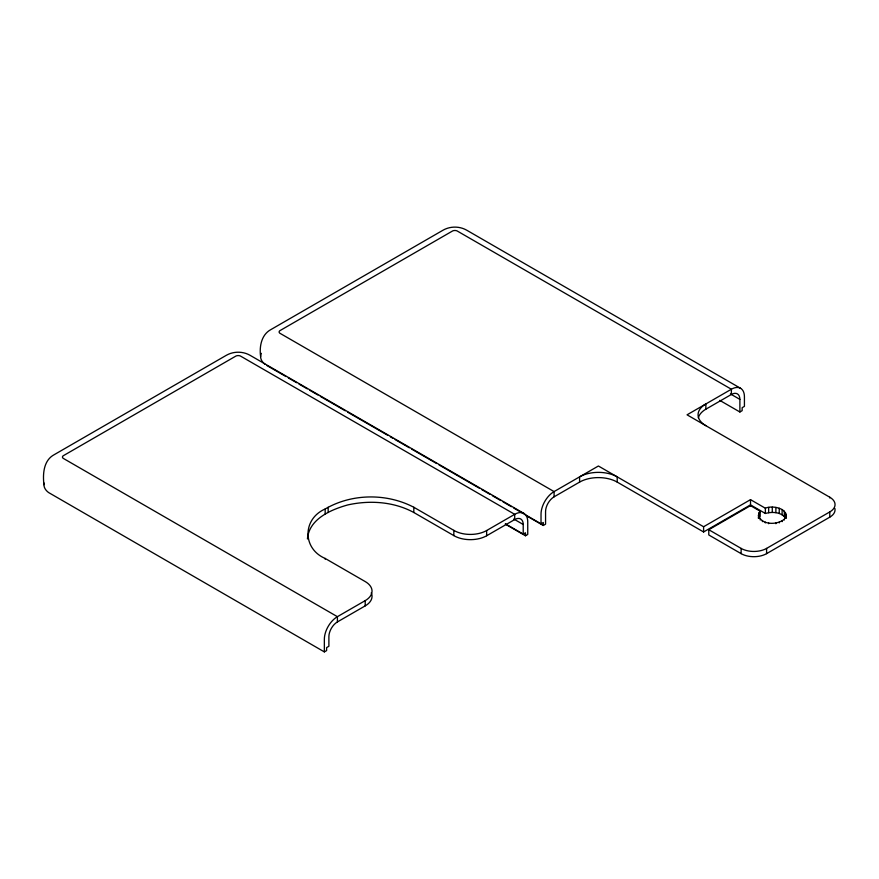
<?xml version="1.0" encoding="UTF-8"?>
<svg xmlns="http://www.w3.org/2000/svg" width="879" height="879" viewBox="0 0 879 879"><rect width="100%" height="100%" fill="white"/><g stroke="black" fill="none" stroke-linecap="round" stroke-linejoin="round"><path stroke-width="1.32" d="M505.425 523.829L523.214 534.091L523.214 524.477A12.042 6.955 -60 0 0 514.698 519.566L514.698 514.325L240.406 356.017A3.626 2.099 0 0 0 235.99 356.017L63.2 455.783A3.626 2.099 0 0 0 63.2 458.333L337.404 616.684L365.192 600.643A23.381 13.504 0 0 0 365.192 581.557L325.164 558.44C302.222 548.65 302.387 518.874 325.164 508.996C351.699 493.416 386.639 493.042 413.811 507.26L453.839 530.378A23.008 13.284 0 0 0 486.636 530.531L514.698 514.325A18.459 10.658 -60 0 1 527.741 521.862L527.741 534.465L525.477 535.772L505.315 524.137M307.43 538.959C308.99 518.951 331.02 509.589 347.809 504.92C369.751 500.041 393.847 501.623 413.811 512.501L453.839 535.608A23.008 13.284 0 0 0 486.636 535.761L514.698 519.566M758.346 518.203L758.819 513.127L760.192 511.226L750.512 505.634L708.782 529.729L708.782 534.959L741.129 553.649A17.998 10.394 0 0 0 766.587 553.649L829.776 517.16A17.998 10.394 0 0 0 834.896 508.458M513.743 508.051L541.024 523.807L541.024 514.193A18.459 10.658 -60 0 1 554.078 491.592L598.401 466.002L703.596 526.741L750.512 499.646L765.367 508.227C772.454 504.788 790.979 508.908 784.354 519.192C777.278 525.181 761.489 525.356 758.346 515.204M44.137 483.065A22.129 12.778 0 0 0 48.521 492.504L324.351 651.899L326.614 650.592L326.614 647.592L328.889 646.285L328.889 636.671A12.042 6.955 -60 0 1 337.404 621.925L365.192 605.884A23.381 13.504 0 0 0 371.246 592.842M525.499 515.226L543.288 525.488L545.562 524.181L545.562 511.578A12.042 6.955 -60 0 1 554.078 496.833L579.591 482.099A26.601 15.361 0 0 1 617.212 482.099L703.596 531.971L750.512 504.887L765.367 513.468C772.18 511.534 781.453 511.908 785.727 518.368L785.727 513.127M698.344 417.833A26.601 15.361 0 0 1 705.859 409.196L731.372 394.473A12.042 6.955 -60 0 1 739.887 399.385L739.887 411.987L719.725 400.352M523.214 534.091L525.477 532.784L525.477 535.772M541.024 523.807L543.288 522.5L543.288 525.488M739.887 411.987L742.151 410.68L742.151 407.691L744.425 406.384L744.425 396.77A18.459 10.658 -60 0 0 731.372 389.232L457.08 230.924A3.626 2.099 0 0 0 452.663 230.924L279.874 330.68A3.626 2.099 0 0 0 279.874 333.24L554.078 491.592L554.078 496.833M708.782 529.729L741.129 548.408A17.998 10.394 0 0 0 766.587 548.408L829.776 511.93A17.998 10.394 0 0 0 829.776 497.228L687.048 414.822L731.372 389.232L731.372 394.473M740.601 388.32L466.661 230.166C459.497 226.09 450.257 226.09 443.082 230.166L270.919 329.57C261.272 334.69 259.25 346.744 260.623 356.643M730.394 393.913L739.887 399.385M523.928 513.413L249.988 355.259C242.824 351.193 233.583 351.193 226.408 355.259L54.245 454.663C43.5 460.332 42.653 474.1 43.95 484.725M266.963 365.587L285.95 376.542M288.323 377.915L296.63 382.706M299.003 384.079L307.298 388.87M309.672 390.243L317.978 395.034M320.352 396.407L345.271 410.79M347.644 412.163L387.98 435.446M390.353 436.819L392.726 438.192M395.1 439.555L409.339 447.785M411.702 449.147L436.621 463.53M438.995 464.903L479.33 488.197M481.703 489.559L490.01 494.361M492.383 495.723L500.689 500.525M503.063 501.887L511.369 506.689M513.721 519.006L523.214 524.477M829.776 497.228L829.776 497.975M829.776 511.93L829.776 517.16M786.2 515.204L786.2 518.203M784.332 511.193L784.332 516.423M784.354 519.192L784.354 519.939M782.123 509.523L782.123 514.764M782.123 520.895L782.123 521.643M779.233 508.249L779.233 513.479M779.233 522.17L779.233 522.917M775.882 507.447L775.882 512.677M775.882 522.972L775.882 523.719M772.278 507.172L772.278 512.402M768.675 507.447L768.675 512.677M768.675 522.972L768.675 523.719M766.587 548.408L766.587 553.649M765.367 508.227L765.367 513.468M765.312 522.17L765.312 522.917M762.423 520.895L762.423 521.643M760.192 511.226L760.192 516.456L758.819 518.368L758.819 513.127M760.214 519.225L760.214 519.972M750.512 499.646L750.512 504.887M750.512 505.634L750.512 506.381M741.129 548.408L741.129 553.649M705.859 409.196L705.859 403.966A26.601 15.361 0 0 0 705.859 425.689M703.596 526.741L703.596 531.971M617.212 482.099L617.212 476.868A26.601 15.361 0 0 0 579.591 476.868L579.591 482.099M486.636 530.531L486.636 535.761M453.839 530.378L453.839 535.608M413.811 507.26L413.811 512.501M365.192 600.643L365.192 605.884M337.404 621.925L337.404 616.684A18.459 10.658 -60 0 0 324.351 639.297L324.351 651.899M328.164 507.26L328.164 512.501M325.164 508.996L325.164 514.237M325.164 558.44L325.164 559.187M265.194 364.422A22.129 12.778 0 0 1 261.382 353.336"/></g></svg>
